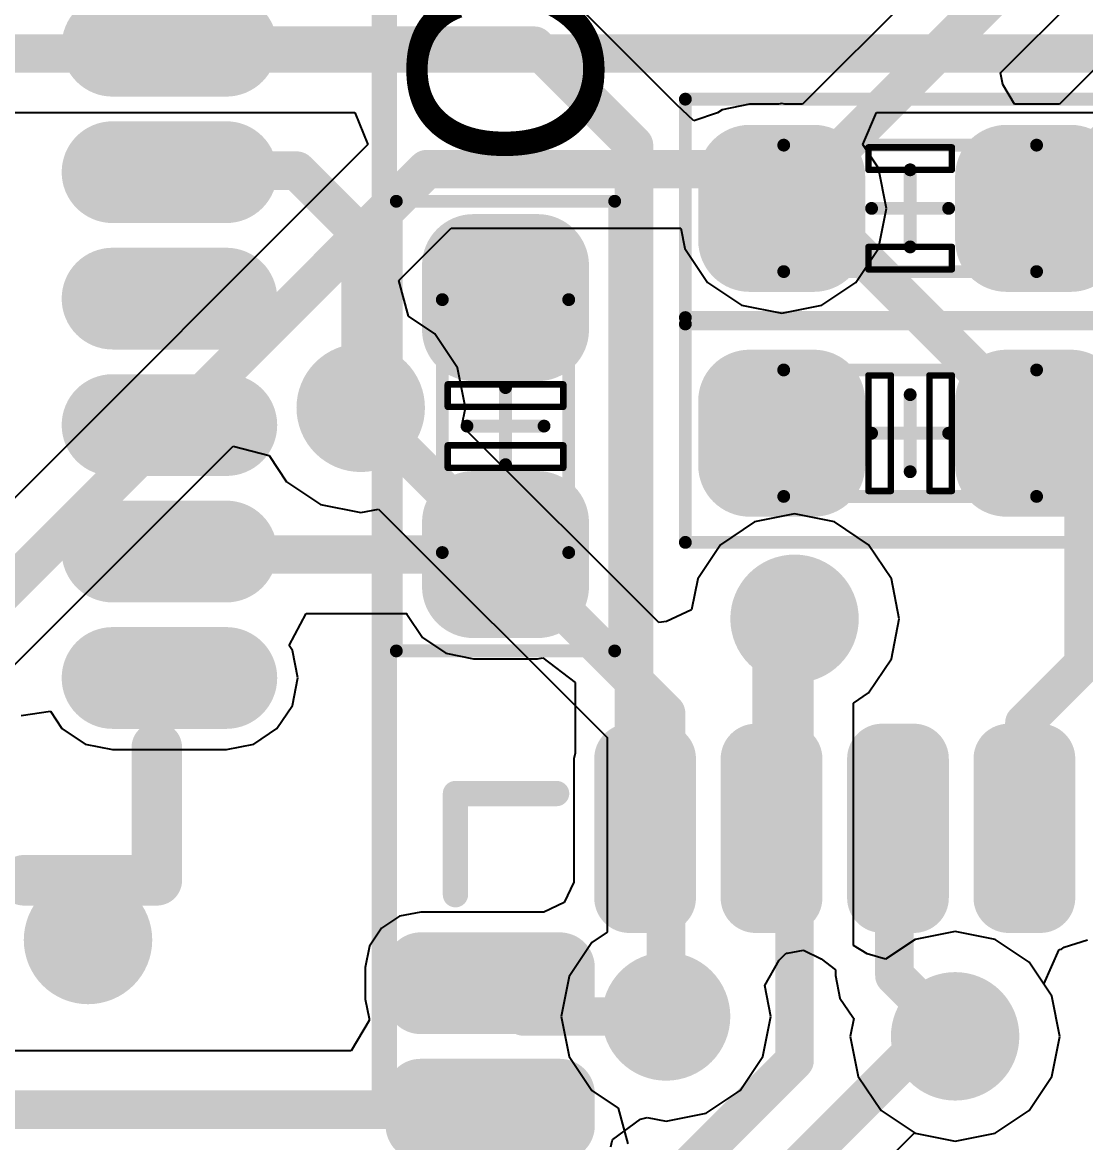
# Model space of a CAD drawing. Header units: millimetres. Extents: x -14 to 86, y -29 to 39.
# Drawn here: x 46.096 to 50.3, y 24.98 to 29.409 of the extents above; entities that cross this region are included whole.
import ezdxf

# ---------------------------------------------------------------- set-up
doc = ezdxf.new("R2010")
doc.units = ezdxf.units.MM
for name, color, linetype in [('BottomLayer', 5, 'Continuous'), ('Mechanical13', 56, 'Continuous'), ('Mechanical14', 56, 'Continuous'), ('Mechanical15', 56, 'Continuous'), ('MultiLayer', 9, 'Continuous'), ('TopLayer', 1, 'Continuous'), ('TopOverlay', 2, 'Continuous'), ('TopPaste', 8, 'Continuous'), ('TopSolder', 216, 'Continuous'), ('ViaHoleLayer', 16, 'Continuous')]:
    doc.layers.add(name, color=color, linetype=linetype)

# ---------------------------------------------------------------- blocks, each defined once
blk = doc.blocks.new('CAP_0402_8')
at = {"layer": 'Mechanical13', "const_width": 0.0508}
for points in [[(-0.5, 0.25), (-0.5, -0.25)], [(0.5, 0.25), (-0.5, 0.25)], [(0.5, 0.25), (0.5, -0.25)], [(0, 0.1524), (0, -0.1524)], [(0.1525, 0.0001), (-0.1523, 0.0001)], [(0.5, -0.25), (-0.5, -0.25)]]:
    blk.add_lwpolyline(points, dxfattribs=at)
at = {"layer": 'Mechanical13', "const_width": 0.0254}
for points in [[(-0.5127, 0.25, 1), (-0.4873, 0.25, 1)], [(-0.5127, 0.25, 1), (-0.4873, 0.25, 1)], [(0.4873, 0.25, 1), (0.5127, 0.25, 1)], [(0.4873, 0.25, 1), (0.5127, 0.25, 1)], [(-0.0127, 0.1524, 1), (0.0127, 0.1524, 1)], [(-0.165, 0.0001, 1), (-0.1396, 0.0001, 1)], [(0.1398, 0.0001, 1), (0.1652, 0.0001, 1)], [(-0.0127, -0.1524, 1), (0.0127, -0.1524, 1)], [(-0.5127, -0.25, 1), (-0.4873, -0.25, 1)], [(-0.5127, -0.25, 1), (-0.4873, -0.25, 1)], [(0.4873, -0.25, 1), (0.5127, -0.25, 1)], [(0.4873, -0.25, 1), (0.5127, -0.25, 1)]]:
    blk.add_lwpolyline(points, format="xyb", close=True, dxfattribs=at)
at = {"layer": 'Mechanical14', "const_width": 0.0508}
for points in [[(0.889, 0.4318), (-0.889, 0.4318)], [(-0.889, 0.4318), (-0.889, -0.4318)], [(0.889, 0.4318), (0.889, -0.4318)], [(0.889, -0.4318), (-0.889, -0.4318)]]:
    blk.add_lwpolyline(points, dxfattribs=at)
at = {"layer": 'Mechanical14', "const_width": 0.0254}
for points in [[(-0.9017, 0.4318, 1), (-0.8763, 0.4318, 1)], [(-0.9017, 0.4318, 1), (-0.8763, 0.4318, 1)], [(0.8763, 0.4318, 1), (0.9017, 0.4318, 1)], [(0.8763, 0.4318, 1), (0.9017, 0.4318, 1)], [(-0.9017, -0.4318, 1), (-0.8763, -0.4318, 1)], [(-0.9017, -0.4318, 1), (-0.8763, -0.4318, 1)], [(0.8763, -0.4318, 1), (0.9017, -0.4318, 1)], [(0.8763, -0.4318, 1), (0.9017, -0.4318, 1)]]:
    blk.add_lwpolyline(points, format="xyb", close=True, dxfattribs=at)
at = {"layer": 'TopLayer', "const_width": 0.127}
for points in [[(-0.6985, 0.127, 1), (-0.5715, 0.127, 1)], [(-0.4445, 0.127, 1), (-0.3175, 0.127, 1)], [(0.3175, 0.127, 1), (0.4445, 0.127, 1)], [(0.5715, 0.127, 1), (0.6985, 0.127, 1)], [(-0.6985, -0.127, 1), (-0.5715, -0.127, 1)], [(-0.4445, -0.127, 1), (-0.3175, -0.127, 1)], [(0.3175, -0.127, 1), (0.4445, -0.127, 1)], [(0.5715, -0.127, 1), (0.6985, -0.127, 1)]]:
    blk.add_lwpolyline(points, format="xyb", close=True, dxfattribs=at)
at = {"layer": 'TopLayer'}
for points in [[(-0.381, -0.254), (-0.381, 0.254), (-0.635, -0.254), (-0.635, 0.254)], [(0.635, -0.254), (0.635, 0.254), (0.381, -0.254), (0.381, 0.254)], [(-0.254, -0.127), (-0.254, 0.127), (-0.762, -0.127), (-0.762, 0.127)], [(0.762, -0.127), (0.762, 0.127), (0.254, -0.127), (0.254, 0.127)]]:
    blk.add_solid(points, dxfattribs=at)
at = {"layer": 'TopOverlay'}
for p, q in [((-0.1651, -0.2286), (-0.1651, 0.2286)), ((-0.1651, 0.2286), (-0.0762, 0.2286)), ((-0.0762, 0.2286), (-0.0762, -0.2286)), ((0.0762, -0.2286), (0.0762, 0.2286)), ((0.0762, 0.2286), (0.1651, 0.2286)), ((0.1651, 0.2286), (0.1651, -0.2286)), ((-0.0762, -0.2286), (-0.1651, -0.2286)), ((0.1651, -0.2286), (0.0762, -0.2286))]:
    blk.add_line(p, q, dxfattribs=at)
at = {"layer": 'TopOverlay', "const_width": 0.0254}
for points in [[(-0.0762, 0.2286), (-0.1651, 0.2286)], [(-0.1651, 0.2286), (-0.1651, -0.2286)], [(-0.0762, 0.2286), (-0.0762, -0.2286)], [(0.0762, 0.2286), (0.0762, -0.2286)], [(0.1651, 0.2286), (0.0762, 0.2286)], [(0.1651, 0.2286), (0.1651, -0.2286)], [(-0.0762, -0.2286), (-0.1651, -0.2286)], [(0.1651, -0.2286), (0.0762, -0.2286)]]:
    blk.add_lwpolyline(points, dxfattribs=at)
at = {"layer": 'TopOverlay', "const_width": 0.0127}
for points in [[(-0.1714, 0.2286, 1), (-0.1588, 0.2286, 1)], [(-0.1714, 0.2286, 1), (-0.1588, 0.2286, 1)], [(-0.0825, 0.2286, 1), (-0.0698, 0.2286, 1)], [(-0.0825, 0.2286, 1), (-0.0698, 0.2286, 1)], [(0.0698, 0.2286, 1), (0.0825, 0.2286, 1)], [(0.0698, 0.2286, 1), (0.0825, 0.2286, 1)], [(0.1588, 0.2286, 1), (0.1714, 0.2286, 1)], [(0.1588, 0.2286, 1), (0.1714, 0.2286, 1)], [(-0.1714, -0.2286, 1), (-0.1588, -0.2286, 1)], [(-0.1714, -0.2286, 1), (-0.1588, -0.2286, 1)], [(-0.0825, -0.2286, 1), (-0.0698, -0.2286, 1)], [(-0.0825, -0.2286, 1), (-0.0698, -0.2286, 1)], [(0.0698, -0.2286, 1), (0.0825, -0.2286, 1)], [(0.0698, -0.2286, 1), (0.0825, -0.2286, 1)], [(0.1588, -0.2286, 1), (0.1714, -0.2286, 1)], [(0.1588, -0.2286, 1), (0.1714, -0.2286, 1)]]:
    blk.add_lwpolyline(points, format="xyb", close=True, dxfattribs=at)
at = {"layer": 'TopPaste', "const_width": 0.127}
for points in [[(-0.6985, 0.127, 1), (-0.5715, 0.127, 1)], [(-0.4445, 0.127, 1), (-0.3175, 0.127, 1)], [(0.3175, 0.127, 1), (0.4445, 0.127, 1)], [(0.5715, 0.127, 1), (0.6985, 0.127, 1)], [(-0.6985, -0.127, 1), (-0.5715, -0.127, 1)], [(-0.4445, -0.127, 1), (-0.3175, -0.127, 1)], [(0.3175, -0.127, 1), (0.4445, -0.127, 1)], [(0.5715, -0.127, 1), (0.6985, -0.127, 1)]]:
    blk.add_lwpolyline(points, format="xyb", close=True, dxfattribs=at)
at = {"layer": 'TopPaste'}
for points in [[(-0.381, -0.254), (-0.381, 0.254), (-0.635, -0.254), (-0.635, 0.254)], [(0.635, -0.254), (0.635, 0.254), (0.381, -0.254), (0.381, 0.254)], [(-0.254, -0.127), (-0.254, 0.127), (-0.762, -0.127), (-0.762, 0.127)], [(0.762, -0.127), (0.762, 0.127), (0.254, -0.127), (0.254, 0.127)]]:
    blk.add_solid(points, dxfattribs=at)
at = {"layer": 'TopSolder', "const_width": 0.2032}
for points in [[(-0.7366, 0.127, 1), (-0.5334, 0.127, 1)], [(-0.4826, 0.127, 1), (-0.2794, 0.127, 1)], [(0.2794, 0.127, 1), (0.4826, 0.127, 1)], [(0.5334, 0.127, 1), (0.7366, 0.127, 1)], [(-0.7366, -0.127, 1), (-0.5334, -0.127, 1)], [(-0.4826, -0.127, 1), (-0.2794, -0.127, 1)], [(0.2794, -0.127, 1), (0.4826, -0.127, 1)], [(0.5334, -0.127, 1), (0.7366, -0.127, 1)]]:
    blk.add_lwpolyline(points, format="xyb", close=True, dxfattribs=at)
at = {"layer": 'TopSolder'}
for points in [[(-0.381, -0.3302), (-0.381, 0.3302), (-0.635, -0.3302), (-0.635, 0.3302)], [(0.635, -0.3302), (0.635, 0.3302), (0.381, -0.3302), (0.381, 0.3302)], [(-0.1778, -0.127), (-0.1778, 0.127), (-0.8382, -0.127), (-0.8382, 0.127)], [(0.8382, -0.127), (0.8382, 0.127), (0.1778, -0.127), (0.1778, 0.127)]]:
    blk.add_solid(points, dxfattribs=at)
blk = doc.blocks.new('RES_0402_15')
at = {"layer": 'Mechanical13', "const_width": 0.0508}
for points in [[(0.5, 0.25), (-0.5, 0.25)], [(-0.5, 0.25), (-0.5, -0.25)], [(0.5, 0.25), (0.5, -0.25)], [(0, 0.1524), (0, -0.1524)], [(0.1525, 0.0001), (-0.1523, 0.0001)], [(0.5, -0.25), (-0.5, -0.25)]]:
    blk.add_lwpolyline(points, dxfattribs=at)
at = {"layer": 'Mechanical13', "const_width": 0.0254}
for points in [[(-0.5127, 0.25, 1), (-0.4873, 0.25, 1)], [(-0.5127, 0.25, 1), (-0.4873, 0.25, 1)], [(0.4873, 0.25, 1), (0.5127, 0.25, 1)], [(0.4873, 0.25, 1), (0.5127, 0.25, 1)], [(-0.0127, 0.1524, 1), (0.0127, 0.1524, 1)], [(-0.165, 0.0001, 1), (-0.1396, 0.0001, 1)], [(0.1398, 0.0001, 1), (0.1652, 0.0001, 1)], [(-0.0127, -0.1524, 1), (0.0127, -0.1524, 1)], [(-0.5127, -0.25, 1), (-0.4873, -0.25, 1)], [(-0.5127, -0.25, 1), (-0.4873, -0.25, 1)], [(0.4873, -0.25, 1), (0.5127, -0.25, 1)], [(0.4873, -0.25, 1), (0.5127, -0.25, 1)]]:
    blk.add_lwpolyline(points, format="xyb", close=True, dxfattribs=at)
at = {"layer": 'Mechanical14', "const_width": 0.0508}
for points in [[(0.889, 0.4318), (-0.889, 0.4318)], [(-0.889, 0.4318), (-0.889, -0.4318)], [(0.889, 0.4318), (0.889, -0.4318)], [(0.889, -0.4318), (-0.889, -0.4318)]]:
    blk.add_lwpolyline(points, dxfattribs=at)
at = {"layer": 'Mechanical14', "const_width": 0.0254}
for points in [[(-0.9017, 0.4318, 1), (-0.8763, 0.4318, 1)], [(-0.9017, 0.4318, 1), (-0.8763, 0.4318, 1)], [(0.8763, 0.4318, 1), (0.9017, 0.4318, 1)], [(0.8763, 0.4318, 1), (0.9017, 0.4318, 1)], [(-0.9017, -0.4318, 1), (-0.8763, -0.4318, 1)], [(-0.9017, -0.4318, 1), (-0.8763, -0.4318, 1)], [(0.8763, -0.4318, 1), (0.9017, -0.4318, 1)], [(0.8763, -0.4318, 1), (0.9017, -0.4318, 1)]]:
    blk.add_lwpolyline(points, format="xyb", close=True, dxfattribs=at)
at = {"layer": 'TopLayer', "const_width": 0.127}
for points in [[(-0.6985, 0.127, 1), (-0.5715, 0.127, 1)], [(-0.4445, 0.127, 1), (-0.3175, 0.127, 1)], [(0.3175, 0.127, 1), (0.4445, 0.127, 1)], [(0.5715, 0.127, 1), (0.6985, 0.127, 1)], [(-0.6985, -0.127, 1), (-0.5715, -0.127, 1)], [(-0.4445, -0.127, 1), (-0.3175, -0.127, 1)], [(0.3175, -0.127, 1), (0.4445, -0.127, 1)], [(0.5715, -0.127, 1), (0.6985, -0.127, 1)]]:
    blk.add_lwpolyline(points, format="xyb", close=True, dxfattribs=at)
at = {"layer": 'TopLayer'}
for points in [[(-0.381, -0.254), (-0.381, 0.254), (-0.635, -0.254), (-0.635, 0.254)], [(0.635, -0.254), (0.635, 0.254), (0.381, -0.254), (0.381, 0.254)], [(-0.254, -0.127), (-0.254, 0.127), (-0.762, -0.127), (-0.762, 0.127)], [(0.762, -0.127), (0.762, 0.127), (0.254, -0.127), (0.254, 0.127)]]:
    blk.add_solid(points, dxfattribs=at)
at = {"layer": 'TopOverlay'}
for p, q in [((-0.1651, 0.1524), (-0.1651, 0.2413)), ((-0.1651, 0.2413), (0.1651, 0.2413)), ((0.1651, 0.2413), (0.1651, 0.1524)), ((0.1651, 0.1524), (-0.1651, 0.1524)), ((-0.1651, -0.2413), (-0.1651, -0.1524)), ((-0.1651, -0.1524), (0.1651, -0.1524)), ((0.1651, -0.1524), (0.1651, -0.2413)), ((0.1651, -0.2413), (-0.1651, -0.2413))]:
    blk.add_line(p, q, dxfattribs=at)
at = {"layer": 'TopOverlay', "const_width": 0.0254}
for points in [[(0.1651, 0.2413), (-0.1651, 0.2413)], [(-0.1651, 0.2413), (-0.1651, 0.1524)], [(0.1651, 0.2413), (0.1651, 0.1524)], [(0.1651, 0.1524), (-0.1651, 0.1524)], [(0.1651, -0.1524), (-0.1651, -0.1524)], [(-0.1651, -0.1524), (-0.1651, -0.2413)], [(0.1651, -0.2413), (0.1651, -0.1524)], [(0.1651, -0.2413), (-0.1651, -0.2413)]]:
    blk.add_lwpolyline(points, dxfattribs=at)
at = {"layer": 'TopOverlay', "const_width": 0.0127}
for points in [[(-0.1714, 0.2413, 1), (-0.1588, 0.2413, 1)], [(-0.1714, 0.2413, 1), (-0.1588, 0.2413, 1)], [(0.1588, 0.2413, 1), (0.1714, 0.2413, 1)], [(0.1588, 0.2413, 1), (0.1714, 0.2413, 1)], [(-0.1714, 0.1524, 1), (-0.1588, 0.1524, 1)], [(-0.1714, 0.1524, 1), (-0.1588, 0.1524, 1)], [(0.1588, 0.1524, 1), (0.1714, 0.1524, 1)], [(0.1588, 0.1524, 1), (0.1714, 0.1524, 1)], [(-0.1714, -0.1524, 1), (-0.1587, -0.1524, 1)], [(-0.1714, -0.1524, 1), (-0.1587, -0.1524, 1)], [(0.1587, -0.1524, 1), (0.1714, -0.1524, 1)], [(0.1587, -0.1524, 1), (0.1714, -0.1524, 1)], [(-0.1714, -0.2413, 1), (-0.1588, -0.2413, 1)], [(-0.1714, -0.2413, 1), (-0.1588, -0.2413, 1)], [(0.1588, -0.2413, 1), (0.1714, -0.2413, 1)], [(0.1588, -0.2413, 1), (0.1714, -0.2413, 1)]]:
    blk.add_lwpolyline(points, format="xyb", close=True, dxfattribs=at)
at = {"layer": 'TopPaste', "const_width": 0.127}
for points in [[(-0.6985, 0.127, 1), (-0.5715, 0.127, 1)], [(-0.4445, 0.127, 1), (-0.3175, 0.127, 1)], [(0.3175, 0.127, 1), (0.4445, 0.127, 1)], [(0.5715, 0.127, 1), (0.6985, 0.127, 1)], [(-0.6985, -0.127, 1), (-0.5715, -0.127, 1)], [(-0.4445, -0.127, 1), (-0.3175, -0.127, 1)], [(0.3175, -0.127, 1), (0.4445, -0.127, 1)], [(0.5715, -0.127, 1), (0.6985, -0.127, 1)]]:
    blk.add_lwpolyline(points, format="xyb", close=True, dxfattribs=at)
at = {"layer": 'TopPaste'}
for points in [[(-0.381, -0.254), (-0.381, 0.254), (-0.635, -0.254), (-0.635, 0.254)], [(0.635, -0.254), (0.635, 0.254), (0.381, -0.254), (0.381, 0.254)], [(-0.254, -0.127), (-0.254, 0.127), (-0.762, -0.127), (-0.762, 0.127)], [(0.762, -0.127), (0.762, 0.127), (0.254, -0.127), (0.254, 0.127)]]:
    blk.add_solid(points, dxfattribs=at)
at = {"layer": 'TopSolder', "const_width": 0.2032}
for points in [[(-0.7366, 0.127, 1), (-0.5334, 0.127, 1)], [(-0.4826, 0.127, 1), (-0.2794, 0.127, 1)], [(0.2794, 0.127, 1), (0.4826, 0.127, 1)], [(0.5334, 0.127, 1), (0.7366, 0.127, 1)], [(-0.7366, -0.127, 1), (-0.5334, -0.127, 1)], [(-0.4826, -0.127, 1), (-0.2794, -0.127, 1)], [(0.2794, -0.127, 1), (0.4826, -0.127, 1)], [(0.5334, -0.127, 1), (0.7366, -0.127, 1)]]:
    blk.add_lwpolyline(points, format="xyb", close=True, dxfattribs=at)
at = {"layer": 'TopSolder'}
for points in [[(-0.381, -0.3302), (-0.381, 0.3302), (-0.635, -0.3302), (-0.635, 0.3302)], [(0.635, -0.3302), (0.635, 0.3302), (0.381, -0.3302), (0.381, 0.3302)], [(-0.1778, -0.127), (-0.1778, 0.127), (-0.8382, -0.127), (-0.8382, 0.127)], [(0.8382, -0.127), (0.8382, 0.127), (0.1778, -0.127), (0.1778, 0.127)]]:
    blk.add_solid(points, dxfattribs=at)
blk = doc.blocks.new('QFN_48_7X7_21')
at = {"layer": 'TopLayer', "const_width": 0.0625}
for points in [[(-3.6688, -1.1875, 1), (-3.6063, -1.1875, 1)], [(-3.1187, -1.1875, 1), (-3.0562, -1.1875, 1)], [(-3.6688, -1.3125, 1), (-3.6063, -1.3125, 1)], [(-3.1187, -1.3125, 1), (-3.0562, -1.3125, 1)], [(-3.6688, -1.6875, 1), (-3.6063, -1.6875, 1)], [(-3.1187, -1.6875, 1), (-3.0562, -1.6875, 1)], [(-3.6688, -1.8125, 1), (-3.6063, -1.8125, 1)], [(-3.1187, -1.8125, 1), (-3.0562, -1.8125, 1)], [(-3.6688, -2.1875, 1), (-3.6063, -2.1875, 1)], [(-3.1187, -2.1875, 1), (-3.0562, -2.1875, 1)], [(-3.6688, -2.3125, 1), (-3.6063, -2.3125, 1)], [(-3.1187, -2.3125, 1), (-3.0562, -2.3125, 1)], [(-3.6688, -2.6875, 1), (-3.6063, -2.6875, 1)], [(-3.1187, -2.6875, 1), (-3.0562, -2.6875, 1)], [(-3.6688, -2.8125, 1), (-3.6063, -2.8125, 1)], [(-3.1187, -2.8125, 1), (-3.0562, -2.8125, 1)], [(-2.8437, -3.0875, 1), (-2.7812, -3.0875, 1)], [(-2.7187, -3.0875, 1), (-2.6563, -3.0875, 1)], [(-2.3437, -3.0875, 1), (-2.2813, -3.0875, 1)], [(-2.2188, -3.0875, 1), (-2.1563, -3.0875, 1)], [(-2.8437, -3.6375, 1), (-2.7812, -3.6375, 1)], [(-2.7187, -3.6375, 1), (-2.6563, -3.6375, 1)], [(-2.3437, -3.6375, 1), (-2.2813, -3.6375, 1)], [(-2.2188, -3.6375, 1), (-2.1563, -3.6375, 1)]]:
    blk.add_lwpolyline(points, format="xyb", close=True, dxfattribs=at)
at = {"layer": 'TopLayer'}
for points in [[(-3.6375, -1.375), (-3.0875, -1.375), (-3.6375, -1.125), (-3.0875, -1.125)], [(-3.7, -1.3125), (-3.025, -1.3125), (-3.7, -1.1875), (-3.025, -1.1875)], [(-3.6375, -1.875), (-3.0875, -1.875), (-3.6375, -1.625), (-3.0875, -1.625)], [(-3.7, -1.8125), (-3.025, -1.8125), (-3.7, -1.6875), (-3.025, -1.6875)], [(-3.6375, -2.375), (-3.0875, -2.375), (-3.6375, -2.125), (-3.0875, -2.125)], [(-3.7, -2.3125), (-3.025, -2.3125), (-3.7, -2.1875), (-3.025, -2.1875)], [(-3.6375, -2.875), (-3.0875, -2.875), (-3.6375, -2.625), (-3.0875, -2.625)], [(-3.7, -2.8125), (-3.025, -2.8125), (-3.7, -2.6875), (-3.025, -2.6875)], [(-2.6875, -3.7), (-2.6875, -3.025), (-2.8125, -3.7), (-2.8125, -3.025)], [(-2.1875, -3.7), (-2.1875, -3.025), (-2.3125, -3.7), (-2.3125, -3.025)], [(-2.625, -3.6375), (-2.625, -3.0875), (-2.875, -3.6375), (-2.875, -3.0875)], [(-2.125, -3.6375), (-2.125, -3.0875), (-2.375, -3.6375), (-2.375, -3.0875)]]:
    blk.add_solid(points, dxfattribs=at)
at = {"layer": 'TopOverlay', "const_width": 0.1001}
for points in [[(-3.5, -3.5), (-3.5, -3.1)], [(-3.1, -3.5), (-3.5, -3.5)]]:
    blk.add_lwpolyline(points, dxfattribs=at)
at = {"layer": 'TopOverlay', "const_width": 0.05}
for points in [[(-3.525, -3.1, 1), (-3.475, -3.1, 1)], [(-3.525, -3.5, 1), (-3.475, -3.5, 1)], [(-3.525, -3.5, 1), (-3.475, -3.5, 1)], [(-3.125, -3.5, 1), (-3.075, -3.5, 1)]]:
    blk.add_lwpolyline(points, format="xyb", close=True, dxfattribs=at)
at = {"layer": 'TopPaste', "const_width": 0.0625}
for points in [[(-3.6688, -1.1875, 1), (-3.6063, -1.1875, 1)], [(-3.1187, -1.1875, 1), (-3.0562, -1.1875, 1)], [(-3.6688, -1.3125, 1), (-3.6063, -1.3125, 1)], [(-3.1187, -1.3125, 1), (-3.0562, -1.3125, 1)], [(-3.6688, -1.6875, 1), (-3.6063, -1.6875, 1)], [(-3.1187, -1.6875, 1), (-3.0562, -1.6875, 1)], [(-3.6688, -1.8125, 1), (-3.6063, -1.8125, 1)], [(-3.1187, -1.8125, 1), (-3.0562, -1.8125, 1)], [(-3.6688, -2.1875, 1), (-3.6063, -2.1875, 1)], [(-3.1187, -2.1875, 1), (-3.0562, -2.1875, 1)], [(-3.6688, -2.3125, 1), (-3.6063, -2.3125, 1)], [(-3.1187, -2.3125, 1), (-3.0562, -2.3125, 1)], [(-3.6688, -2.6875, 1), (-3.6063, -2.6875, 1)], [(-3.1187, -2.6875, 1), (-3.0562, -2.6875, 1)], [(-3.6688, -2.8125, 1), (-3.6063, -2.8125, 1)], [(-3.1187, -2.8125, 1), (-3.0562, -2.8125, 1)], [(-2.8437, -3.0875, 1), (-2.7812, -3.0875, 1)], [(-2.7187, -3.0875, 1), (-2.6563, -3.0875, 1)], [(-2.3437, -3.0875, 1), (-2.2813, -3.0875, 1)], [(-2.2188, -3.0875, 1), (-2.1563, -3.0875, 1)], [(-2.8437, -3.6375, 1), (-2.7812, -3.6375, 1)], [(-2.7187, -3.6375, 1), (-2.6563, -3.6375, 1)], [(-2.3437, -3.6375, 1), (-2.2813, -3.6375, 1)], [(-2.2188, -3.6375, 1), (-2.1563, -3.6375, 1)]]:
    blk.add_lwpolyline(points, format="xyb", close=True, dxfattribs=at)
at = {"layer": 'TopPaste'}
for points in [[(-3.6375, -1.375), (-3.0875, -1.375), (-3.6375, -1.125), (-3.0875, -1.125)], [(-3.7, -1.3125), (-3.025, -1.3125), (-3.7, -1.1875), (-3.025, -1.1875)], [(-3.6375, -1.875), (-3.0875, -1.875), (-3.6375, -1.625), (-3.0875, -1.625)], [(-3.7, -1.8125), (-3.025, -1.8125), (-3.7, -1.6875), (-3.025, -1.6875)], [(-3.6375, -2.375), (-3.0875, -2.375), (-3.6375, -2.125), (-3.0875, -2.125)], [(-3.7, -2.3125), (-3.025, -2.3125), (-3.7, -2.1875), (-3.025, -2.1875)], [(-3.6375, -2.875), (-3.0875, -2.875), (-3.6375, -2.625), (-3.0875, -2.625)], [(-3.7, -2.8125), (-3.025, -2.8125), (-3.7, -2.6875), (-3.025, -2.6875)], [(-2.6875, -3.7), (-2.6875, -3.025), (-2.8125, -3.7), (-2.8125, -3.025)], [(-2.1875, -3.7), (-2.1875, -3.025), (-2.3125, -3.7), (-2.3125, -3.025)], [(-2.625, -3.6375), (-2.625, -3.0875), (-2.875, -3.6375), (-2.875, -3.0875)], [(-2.125, -3.6375), (-2.125, -3.0875), (-2.375, -3.6375), (-2.375, -3.0875)]]:
    blk.add_solid(points, dxfattribs=at)
at = {"layer": 'TopSolder', "const_width": 0.1387}
for points in [[(-3.7069, -1.1875, 1), (-3.5682, -1.1875, 1)], [(-3.1568, -1.1875, 1), (-3.0181, -1.1875, 1)], [(-3.7069, -1.3125, 1), (-3.5682, -1.3125, 1)], [(-3.1568, -1.3125, 1), (-3.0181, -1.3125, 1)], [(-3.7069, -1.6875, 1), (-3.5682, -1.6875, 1)], [(-3.1568, -1.6875, 1), (-3.0181, -1.6875, 1)], [(-3.7069, -1.8125, 1), (-3.5682, -1.8125, 1)], [(-3.1568, -1.8125, 1), (-3.0181, -1.8125, 1)], [(-3.7069, -2.1875, 1), (-3.5682, -2.1875, 1)], [(-3.1568, -2.1875, 1), (-3.0181, -2.1875, 1)], [(-3.7069, -2.3125, 1), (-3.5682, -2.3125, 1)], [(-3.1568, -2.3125, 1), (-3.0181, -2.3125, 1)], [(-3.7069, -2.6875, 1), (-3.5682, -2.6875, 1)], [(-3.1568, -2.6875, 1), (-3.0181, -2.6875, 1)], [(-3.7069, -2.8125, 1), (-3.5682, -2.8125, 1)], [(-3.1568, -2.8125, 1), (-3.0181, -2.8125, 1)], [(-2.8818, -3.0875, 1), (-2.7431, -3.0875, 1)], [(-2.7568, -3.0875, 1), (-2.6182, -3.0875, 1)], [(-2.3818, -3.0875, 1), (-2.2432, -3.0875, 1)], [(-2.2569, -3.0875, 1), (-2.1182, -3.0875, 1)], [(-2.8818, -3.6375, 1), (-2.7431, -3.6375, 1)], [(-2.7568, -3.6375, 1), (-2.6182, -3.6375, 1)], [(-2.3818, -3.6375, 1), (-2.2432, -3.6375, 1)], [(-2.2569, -3.6375, 1), (-2.1182, -3.6375, 1)]]:
    blk.add_lwpolyline(points, format="xyb", close=True, dxfattribs=at)
at = {"layer": 'TopSolder'}
for points in [[(-3.6375, -1.4512), (-3.0875, -1.4512), (-3.6375, -1.0488), (-3.0875, -1.0488)], [(-3.7762, -1.3125), (-2.9488, -1.3125), (-3.7762, -1.1875), (-2.9488, -1.1875)], [(-3.6375, -1.9512), (-3.0875, -1.9512), (-3.6375, -1.5488), (-3.0875, -1.5488)], [(-3.7762, -1.8125), (-2.9488, -1.8125), (-3.7762, -1.6875), (-2.9488, -1.6875)], [(-3.6375, -2.4512), (-3.0875, -2.4512), (-3.6375, -2.0488), (-3.0875, -2.0488)], [(-3.7762, -2.3125), (-2.9488, -2.3125), (-3.7762, -2.1875), (-2.9488, -2.1875)], [(-3.6375, -2.9512), (-3.0875, -2.9512), (-3.6375, -2.5488), (-3.0875, -2.5488)], [(-3.7762, -2.8125), (-2.9488, -2.8125), (-3.7762, -2.6875), (-2.9488, -2.6875)], [(-2.6875, -3.7762), (-2.6875, -2.9488), (-2.8125, -3.7762), (-2.8125, -2.9488)], [(-2.1875, -3.7762), (-2.1875, -2.9488), (-2.3125, -3.7762), (-2.3125, -2.9488)], [(-2.5488, -3.6375), (-2.5488, -3.0875), (-2.9512, -3.6375), (-2.9512, -3.0875)], [(-2.0488, -3.6375), (-2.0488, -3.0875), (-2.4512, -3.6375), (-2.4512, -3.0875)]]:
    blk.add_solid(points, dxfattribs=at)
blk = doc.blocks.new('QFN_24_25')
at = {"layer": 'Mechanical15', "const_width": 0.1}
for points in [[(2.95, 2.95), (-2.95, 2.95)], [(2.95, -2.95), (2.95, 2.95)]]:
    blk.add_lwpolyline(points, dxfattribs=at)
at = {"layer": 'Mechanical15', "const_width": 0.05}
blk.add_lwpolyline([(2.925, 2.95, 1), (2.975, 2.95, 1)], format="xyb", close=True, dxfattribs=at)
blk.add_lwpolyline([(2.925, 2.95, 1), (2.975, 2.95, 1)], format="xyb", close=True, dxfattribs=at)
at = {"layer": 'TopLayer', "const_width": 0.25}
for points in [[(-1.25, 2.325), (-1.25, 1.875)], [(-0.75, 2.325), (-0.75, 1.875)], [(-0.25, 2.325), (-0.25, 1.875)], [(0.25, 2.325), (0.25, 1.875)], [(0.75, 2.325), (0.75, 1.875)], [(1.25, 2.325), (1.25, 1.875)]]:
    blk.add_lwpolyline(points, dxfattribs=at)
at = {"layer": 'TopLayer', "const_width": 0.125}
for points in [[(-1.3125, 2.325, 1), (-1.1875, 2.325, 1)], [(-0.8125, 2.325, 1), (-0.6875, 2.325, 1)], [(-0.3125, 2.325, 1), (-0.1875, 2.325, 1)], [(0.1875, 2.325, 1), (0.3125, 2.325, 1)], [(0.6875, 2.325, 1), (0.8125, 2.325, 1)], [(1.1875, 2.325, 1), (1.3125, 2.325, 1)], [(-1.3125, 1.875, 1), (-1.1875, 1.875, 1)], [(-0.8125, 1.875, 1), (-0.6875, 1.875, 1)], [(-0.3125, 1.875, 1), (-0.1875, 1.875, 1)], [(0.1875, 1.875, 1), (0.3125, 1.875, 1)], [(0.6875, 1.875, 1), (0.8125, 1.875, 1)], [(1.1875, 1.875, 1), (1.3125, 1.875, 1)]]:
    blk.add_lwpolyline(points, format="xyb", close=True, dxfattribs=at)
at = {"layer": 'TopOverlay', "const_width": 0.2}
for points in [[(2.05, 2.05), (1.525, 2.05)], [(2.05, 1.525), (2.05, 2.05)]]:
    blk.add_lwpolyline(points, dxfattribs=at)
at = {"layer": 'TopOverlay', "const_width": 0.1}
for points in [[(1.475, 2.05, 1), (1.575, 2.05, 1)], [(2, 2.05, 1), (2.1, 2.05, 1)], [(2, 2.05, 1), (2.1, 2.05, 1)], [(2, 1.525, 1), (2.1, 1.525, 1)]]:
    blk.add_lwpolyline(points, format="xyb", close=True, dxfattribs=at)
at = {"layer": 'TopPaste', "const_width": 0.25}
for points in [[(-1.25, 2.325), (-1.25, 1.875)], [(-0.75, 2.325), (-0.75, 1.875)], [(-0.25, 2.325), (-0.25, 1.875)], [(0.25, 2.325), (0.25, 1.875)], [(0.75, 2.325), (0.75, 1.875)], [(1.25, 2.325), (1.25, 1.875)]]:
    blk.add_lwpolyline(points, dxfattribs=at)
at = {"layer": 'TopPaste', "const_width": 0.125}
for points in [[(-1.3125, 2.325, 1), (-1.1875, 2.325, 1)], [(-0.8125, 2.325, 1), (-0.6875, 2.325, 1)], [(-0.3125, 2.325, 1), (-0.1875, 2.325, 1)], [(0.1875, 2.325, 1), (0.3125, 2.325, 1)], [(0.6875, 2.325, 1), (0.8125, 2.325, 1)], [(1.1875, 2.325, 1), (1.3125, 2.325, 1)], [(-1.3125, 1.875, 1), (-1.1875, 1.875, 1)], [(-0.8125, 1.875, 1), (-0.6875, 1.875, 1)], [(-0.3125, 1.875, 1), (-0.1875, 1.875, 1)], [(0.1875, 1.875, 1), (0.3125, 1.875, 1)], [(0.6875, 1.875, 1), (0.8125, 1.875, 1)], [(1.1875, 1.875, 1), (1.3125, 1.875, 1)]]:
    blk.add_lwpolyline(points, format="xyb", close=True, dxfattribs=at)
at = {"layer": 'TopSolder', "const_width": 0.4024}
for points in [[(-1.25, 2.325), (-1.25, 1.875)], [(-0.75, 2.325), (-0.75, 1.875)], [(-0.25, 2.325), (-0.25, 1.875)], [(0.25, 2.325), (0.25, 1.875)], [(0.75, 2.325), (0.75, 1.875)], [(1.25, 2.325), (1.25, 1.875)]]:
    blk.add_lwpolyline(points, dxfattribs=at)
at = {"layer": 'TopSolder', "const_width": 0.2012}
for points in [[(-1.3506, 2.325, 1), (-1.1494, 2.325, 1)], [(-0.8506, 2.325, 1), (-0.6494, 2.325, 1)], [(-0.3506, 2.325, 1), (-0.1494, 2.325, 1)], [(0.1494, 2.325, 1), (0.3506, 2.325, 1)], [(0.6494, 2.325, 1), (0.8506, 2.325, 1)], [(1.1494, 2.325, 1), (1.3506, 2.325, 1)], [(-1.3506, 1.875, 1), (-1.1494, 1.875, 1)], [(-0.8506, 1.875, 1), (-0.6494, 1.875, 1)], [(-0.3506, 1.875, 1), (-0.1494, 1.875, 1)], [(0.1494, 1.875, 1), (0.3506, 1.875, 1)], [(0.6494, 1.875, 1), (0.8506, 1.875, 1)], [(1.1494, 1.875, 1), (1.3506, 1.875, 1)]]:
    blk.add_lwpolyline(points, format="xyb", close=True, dxfattribs=at)
blk = doc.blocks.new('CAP_0402_51')
at = {"layer": 'Mechanical13', "const_width": 0.0508}
for points in [[(-0.5, -0.25), (-0.5, 0.25)], [(0.5, 0.25), (-0.5, 0.25)], [(0.5, -0.25), (0.5, 0.25)], [(0, -0.1524), (0, 0.1524)], [(0.1525, 0.0001), (-0.1523, 0.0001)], [(0.5, -0.25), (-0.5, -0.25)]]:
    blk.add_lwpolyline(points, dxfattribs=at)
at = {"layer": 'Mechanical13', "const_width": 0.0254}
for points in [[(-0.5127, 0.25, 1), (-0.4873, 0.25, 1)], [(-0.5127, 0.25, 1), (-0.4873, 0.25, 1)], [(0.4873, 0.25, 1), (0.5127, 0.25, 1)], [(0.4873, 0.25, 1), (0.5127, 0.25, 1)], [(-0.0127, 0.1524, 1), (0.0127, 0.1524, 1)], [(-0.165, 0.0001, 1), (-0.1396, 0.0001, 1)], [(0.1398, 0.0001, 1), (0.1652, 0.0001, 1)], [(-0.0127, -0.1524, 1), (0.0127, -0.1524, 1)], [(-0.5127, -0.25, 1), (-0.4873, -0.25, 1)], [(-0.5127, -0.25, 1), (-0.4873, -0.25, 1)], [(0.4873, -0.25, 1), (0.5127, -0.25, 1)], [(0.4873, -0.25, 1), (0.5127, -0.25, 1)]]:
    blk.add_lwpolyline(points, format="xyb", close=True, dxfattribs=at)
at = {"layer": 'Mechanical14', "const_width": 0.0508}
for points in [[(0.889, 0.4318), (-0.889, 0.4318)], [(-0.889, -0.4318), (-0.889, 0.4318)], [(0.889, -0.4318), (0.889, 0.4318)], [(0.889, -0.4318), (-0.889, -0.4318)]]:
    blk.add_lwpolyline(points, dxfattribs=at)
at = {"layer": 'Mechanical14', "const_width": 0.0254}
for points in [[(-0.9017, 0.4318, 1), (-0.8763, 0.4318, 1)], [(-0.9017, 0.4318, 1), (-0.8763, 0.4318, 1)], [(0.8763, 0.4318, 1), (0.9017, 0.4318, 1)], [(0.8763, 0.4318, 1), (0.9017, 0.4318, 1)], [(-0.9017, -0.4318, 1), (-0.8763, -0.4318, 1)], [(-0.9017, -0.4318, 1), (-0.8763, -0.4318, 1)], [(0.8763, -0.4318, 1), (0.9017, -0.4318, 1)], [(0.8763, -0.4318, 1), (0.9017, -0.4318, 1)]]:
    blk.add_lwpolyline(points, format="xyb", close=True, dxfattribs=at)
at = {"layer": 'TopLayer', "const_width": 0.127}
for points in [[(-0.6985, 0.127, 1), (-0.5715, 0.127, 1)], [(-0.4445, 0.127, 1), (-0.3175, 0.127, 1)], [(0.3175, 0.127, 1), (0.4445, 0.127, 1)], [(0.5715, 0.127, 1), (0.6985, 0.127, 1)], [(-0.6985, -0.127, 1), (-0.5715, -0.127, 1)], [(-0.4445, -0.127, 1), (-0.3175, -0.127, 1)], [(0.3175, -0.127, 1), (0.4445, -0.127, 1)], [(0.5715, -0.127, 1), (0.6985, -0.127, 1)]]:
    blk.add_lwpolyline(points, format="xyb", close=True, dxfattribs=at)
at = {"layer": 'TopLayer'}
for points in [[(-0.381, -0.254), (-0.381, 0.254), (-0.635, -0.254), (-0.635, 0.254)], [(0.635, -0.254), (0.635, 0.254), (0.381, -0.254), (0.381, 0.254)], [(-0.254, -0.127), (-0.254, 0.127), (-0.762, -0.127), (-0.762, 0.127)], [(0.762, -0.127), (0.762, 0.127), (0.254, -0.127), (0.254, 0.127)]]:
    blk.add_solid(points, dxfattribs=at)
at = {"layer": 'TopOverlay'}
for p, q in [((-0.1651, -0.2286), (-0.1651, 0.2286)), ((-0.1651, 0.2286), (-0.0762, 0.2286)), ((-0.0762, 0.2286), (-0.0762, -0.2286)), ((0.0762, -0.2286), (0.0762, 0.2286)), ((0.0762, 0.2286), (0.1651, 0.2286)), ((0.1651, 0.2286), (0.1651, -0.2286)), ((-0.0762, -0.2286), (-0.1651, -0.2286)), ((0.1651, -0.2286), (0.0762, -0.2286))]:
    blk.add_line(p, q, dxfattribs=at)
at = {"layer": 'TopOverlay', "const_width": 0.0254}
for points in [[(-0.0762, 0.2286), (-0.1651, 0.2286)], [(-0.1651, -0.2286), (-0.1651, 0.2286)], [(-0.0762, -0.2286), (-0.0762, 0.2286)], [(0.0762, -0.2286), (0.0762, 0.2286)], [(0.1651, 0.2286), (0.0762, 0.2286)], [(0.1651, -0.2286), (0.1651, 0.2286)], [(-0.0762, -0.2286), (-0.1651, -0.2286)], [(0.1651, -0.2286), (0.0762, -0.2286)]]:
    blk.add_lwpolyline(points, dxfattribs=at)
at = {"layer": 'TopOverlay', "const_width": 0.0127}
for points in [[(-0.1714, 0.2286, 1), (-0.1588, 0.2286, 1)], [(-0.1714, 0.2286, 1), (-0.1588, 0.2286, 1)], [(-0.0825, 0.2286, 1), (-0.0698, 0.2286, 1)], [(-0.0825, 0.2286, 1), (-0.0698, 0.2286, 1)], [(0.0698, 0.2286, 1), (0.0825, 0.2286, 1)], [(0.0698, 0.2286, 1), (0.0825, 0.2286, 1)], [(0.1588, 0.2286, 1), (0.1714, 0.2286, 1)], [(0.1588, 0.2286, 1), (0.1714, 0.2286, 1)], [(-0.1714, -0.2286, 1), (-0.1588, -0.2286, 1)], [(-0.1714, -0.2286, 1), (-0.1588, -0.2286, 1)], [(-0.0825, -0.2286, 1), (-0.0698, -0.2286, 1)], [(-0.0825, -0.2286, 1), (-0.0698, -0.2286, 1)], [(0.0698, -0.2286, 1), (0.0825, -0.2286, 1)], [(0.0698, -0.2286, 1), (0.0825, -0.2286, 1)], [(0.1588, -0.2286, 1), (0.1714, -0.2286, 1)], [(0.1588, -0.2286, 1), (0.1714, -0.2286, 1)]]:
    blk.add_lwpolyline(points, format="xyb", close=True, dxfattribs=at)
at = {"layer": 'TopPaste', "const_width": 0.127}
for points in [[(-0.6985, 0.127, 1), (-0.5715, 0.127, 1)], [(-0.4445, 0.127, 1), (-0.3175, 0.127, 1)], [(0.3175, 0.127, 1), (0.4445, 0.127, 1)], [(0.5715, 0.127, 1), (0.6985, 0.127, 1)], [(-0.6985, -0.127, 1), (-0.5715, -0.127, 1)], [(-0.4445, -0.127, 1), (-0.3175, -0.127, 1)], [(0.3175, -0.127, 1), (0.4445, -0.127, 1)], [(0.5715, -0.127, 1), (0.6985, -0.127, 1)]]:
    blk.add_lwpolyline(points, format="xyb", close=True, dxfattribs=at)
at = {"layer": 'TopPaste'}
for points in [[(-0.381, -0.254), (-0.381, 0.254), (-0.635, -0.254), (-0.635, 0.254)], [(0.635, -0.254), (0.635, 0.254), (0.381, -0.254), (0.381, 0.254)], [(-0.254, -0.127), (-0.254, 0.127), (-0.762, -0.127), (-0.762, 0.127)], [(0.762, -0.127), (0.762, 0.127), (0.254, -0.127), (0.254, 0.127)]]:
    blk.add_solid(points, dxfattribs=at)
at = {"layer": 'TopSolder', "const_width": 0.2032}
for points in [[(-0.7366, 0.127, 1), (-0.5334, 0.127, 1)], [(-0.4826, 0.127, 1), (-0.2794, 0.127, 1)], [(0.2794, 0.127, 1), (0.4826, 0.127, 1)], [(0.5334, 0.127, 1), (0.7366, 0.127, 1)], [(-0.7366, -0.127, 1), (-0.5334, -0.127, 1)], [(-0.4826, -0.127, 1), (-0.2794, -0.127, 1)], [(0.2794, -0.127, 1), (0.4826, -0.127, 1)], [(0.5334, -0.127, 1), (0.7366, -0.127, 1)]]:
    blk.add_lwpolyline(points, format="xyb", close=True, dxfattribs=at)
at = {"layer": 'TopSolder'}
for points in [[(-0.381, -0.3302), (-0.381, 0.3302), (-0.635, -0.3302), (-0.635, 0.3302)], [(0.635, -0.3302), (0.635, 0.3302), (0.381, -0.3302), (0.381, 0.3302)], [(-0.1778, -0.127), (-0.1778, 0.127), (-0.8382, -0.127), (-0.8382, 0.127)], [(0.8382, -0.127), (0.8382, 0.127), (0.1778, -0.127), (0.1778, 0.127)]]:
    blk.add_solid(points, dxfattribs=at)

msp = doc.modelspace()

# ---------------------------------------------------------------- linework, layer by layer
at = {"layer": 'BottomLayer'}
for p, q in [((39.1419, 29.0531), (47.4095, 29.0531)), ((47.4095, 29.0531), (47.4621, 28.9261)), ((49.4185, 28.9261), (49.4734, 29.0531)), ((49.4734, 29.0531), (51.0083, 29.0531)), ((47.4621, 28.9261), (43.5648, 25.0288)), ((49.481, 28.8325), (49.4185, 28.9261)), ((49.5126, 28.6739), (49.481, 28.8325)), ((49.481, 28.5153), (49.5126, 28.6739)), ((47.5845, 28.3892), (47.7912, 28.5959)), ((47.7912, 28.5959), (48.6993, 28.5959)), ((48.6993, 28.5959), (48.7154, 28.5153)), ((48.7154, 28.5153), (48.8052, 28.3809)), ((49.3912, 28.3809), (49.481, 28.5153)), ((47.6225, 28.2477), (47.5845, 28.3892)), ((48.8052, 28.3809), (48.9396, 28.2911)), ((49.2568, 28.2911), (49.3912, 28.3809)), ((48.9396, 28.2911), (49.0982, 28.2595)), ((49.0982, 28.2595), (49.2568, 28.2911)), ((47.7264, 28.1783), (47.6225, 28.2477)), ((47.8162, 28.0438), (47.7264, 28.1783)), ((47.8478, 27.8853), (47.8162, 28.0438)), ((47.8337, 27.8146), (47.8478, 27.8853)), ((48.6121, 27.0362), (47.8337, 27.8146)), ((43.9841, 24.7889), (46.9295, 27.7342)), ((46.9295, 27.7342), (47.071, 27.6961)), ((47.071, 27.6961), (47.1404, 27.5923)), ((47.1404, 27.5923), (47.2748, 27.5024)), ((47.2748, 27.5024), (47.4334, 27.4709)), ((47.4334, 27.4709), (47.5041, 27.485)), ((47.5041, 27.485), (48.4079, 26.5811)), ((49.149, 27.4654), (48.9904, 27.4338)), ((49.3076, 27.4338), (49.149, 27.4654)), ((48.9904, 27.4338), (48.856, 27.344)), ((49.442, 27.344), (49.3076, 27.4338)), ((48.856, 27.344), (48.7662, 27.2096)), ((49.5318, 27.2096), (49.442, 27.344)), ((48.7662, 27.2096), (48.7416, 27.0862)), ((49.5634, 27.051), (49.5318, 27.2096)), ((48.7416, 27.0862), (48.643, 27.04)), ((48.643, 27.04), (48.6121, 27.0362)), ((49.5318, 26.8924), (49.5634, 27.051)), ((49.442, 26.758), (49.5318, 26.8924)), ((49.3821, 26.718), (49.442, 26.758)), ((49.3821, 25.7586), (49.3821, 26.718)), ((48.4079, 26.5811), (48.4079, 25.8116)), ((48.4079, 25.8116), (48.348, 25.7716)), ((49.6254, 25.7828), (49.5091, 25.7051)), ((49.784, 25.8144), (49.6254, 25.7828)), ((49.9426, 25.7828), (49.784, 25.8144)), ((50.077, 25.693), (49.9426, 25.7828)), ((48.348, 25.7716), (48.2582, 25.6372)), ((49.4368, 25.7256), (49.3821, 25.7586)), ((49.5091, 25.7051), (49.4368, 25.7256)), ((50.1668, 25.5586), (50.077, 25.693)), ((48.2582, 25.6372), (48.2266, 25.4786)), ((50.1984, 25.4), (50.1668, 25.5586)), ((48.2266, 25.4786), (48.2582, 25.32)), ((50.1668, 25.2414), (50.1984, 25.4)), ((48.2582, 25.32), (48.348, 25.1856)), ((50.077, 25.107), (50.1668, 25.2414)), ((48.348, 25.1856), (48.4519, 25.1162)), ((48.4519, 25.1162), (48.4899, 24.9747)), ((49.9426, 25.0172), (50.077, 25.107)), ((47.9358, 23.3302), (49.6238, 25.0183)), ((49.6238, 25.0183), (49.6254, 25.0172)), ((49.6254, 25.0172), (49.784, 24.9856)), ((49.784, 24.9856), (49.9426, 25.0172))]:
    msp.add_line(p, q, dxfattribs=at)
at = {"layer": 'BottomLayer', "const_width": 0.1524}
for points in [[(22.9108, 29.2862), (51.1048, 29.2862)], [(43.7296, 24.864), (47.6946, 28.829)], [(47.6946, 28.829), (48.9431, 28.829)], [(48.9431, 28.829), (49.0982, 28.6739)], [(47.4334, 27.8853), (48.641, 26.6777)], [(49.149, 25.3041), (49.149, 27.051)], [(48.641, 25.4786), (48.641, 26.6777)], [(47.7709, 23.495), (49.6759, 25.4)], [(49.6759, 25.4), (49.784, 25.4)], [(47.8733, 24.0284), (49.149, 25.3041)]]:
    msp.add_lwpolyline(points, dxfattribs=at)
at = {"layer": 'BottomLayer'}
for points, const_width in [([(48.9712, 28.6739, 1), (49.2252, 28.6739, 1)], 0.254), ([(47.6565, 28.829, 1), (47.7327, 28.829, 1)], 0.0762), ([(47.6565, 28.829, 1), (47.7327, 28.829, 1)], 0.0762), ([(48.905, 28.829, 1), (48.9812, 28.829, 1)], 0.0762), ([(48.905, 28.829, 1), (48.9812, 28.829, 1)], 0.0762), ([(49.0601, 28.6739, 1), (49.1363, 28.6739, 1)], 0.0762), ([(47.879, 28.321, 1), (48.133, 28.321, 1)], 0.254), ([(47.3064, 27.8853, 1), (47.5604, 27.8853, 1)], 0.254), ([(48.9792, 27.7849, 1), (49.2332, 27.7849, 1)], 0.254), ([(47.3953, 27.8853, 1), (47.4715, 27.8853, 1)], 0.0762), ([(49.022, 27.051, 1), (49.276, 27.051, 1)], 0.254), ([(49.1109, 27.051, 1), (49.1871, 27.051, 1)], 0.0762), ([(48.6029, 26.6777, 1), (48.6791, 26.6777, 1)], 0.0762), ([(48.6029, 26.6777, 1), (48.6791, 26.6777, 1)], 0.0762), ([(46.228, 25.781, 1), (46.482, 25.781, 1)], 0.254), ([(48.514, 25.4786, 1), (48.768, 25.4786, 1)], 0.254), ([(49.657, 25.4, 1), (49.911, 25.4, 1)], 0.254), ([(48.6029, 25.4786, 1), (48.6791, 25.4786, 1)], 0.0762), ([(49.6378, 25.4, 1), (49.714, 25.4, 1)], 0.0762), ([(49.6378, 25.4, 1), (49.714, 25.4, 1)], 0.0762), ([(49.7459, 25.4, 1), (49.8221, 25.4, 1)], 0.0762), ([(49.1109, 25.3041, 1), (49.1871, 25.3041, 1)], 0.0762), ([(49.1109, 25.3041, 1), (49.1871, 25.3041, 1)], 0.0762)]:
    msp.add_lwpolyline(points, format="xyb", close=True, dxfattribs=dict(at, const_width=const_width))
at = {"layer": 'MultiLayer', "const_width": 0.254}
for points in [[(48.9712, 28.6739, 1), (49.2252, 28.6739, 1)], [(47.879, 28.321, 1), (48.133, 28.321, 1)], [(47.3064, 27.8853, 1), (47.5604, 27.8853, 1)], [(48.9792, 27.7849, 1), (49.2332, 27.7849, 1)], [(49.022, 27.051, 1), (49.276, 27.051, 1)], [(46.228, 25.781, 1), (46.482, 25.781, 1)], [(48.514, 25.4786, 1), (48.768, 25.4786, 1)], [(49.657, 25.4, 1), (49.911, 25.4, 1)]]:
    msp.add_lwpolyline(points, format="xyb", close=True, dxfattribs=at)
at = {"layer": 'TopLayer'}
for p, q in [((50.5669, 30.4723), (49.1805, 29.0858)), ((49.964, 29.21), (50.9648, 30.2109)), ((48.6788, 29.0887), (48.2857, 29.4818)), ((50.3585, 29.2478), (50.1965, 29.0858)), ((49.9725, 29.1642), (49.964, 29.21)), ((50.0193, 29.0858), (49.9725, 29.1642)), ((48.6816, 29.0846), (48.6788, 29.0887)), ((48.7505, 29.0203), (48.6816, 29.0846)), ((48.8622, 29.0641), (48.8443, 29.0522)), ((48.9712, 29.0858), (48.8622, 29.0641)), ((49.0857, 29.0858), (48.9712, 29.0858)), ((49.0982, 29.0883), (49.0857, 29.0858)), ((49.1107, 29.0858), (49.0982, 29.0883)), ((49.1805, 29.0858), (49.1107, 29.0858)), ((50.1965, 29.0858), (50.0193, 29.0858)), ((48.8443, 29.0522), (48.7505, 29.0203)), ((47.1502, 26.9449), (47.218, 27.0719)), ((47.218, 27.0719), (47.6152, 27.0719)), ((47.6152, 27.0719), (47.6158, 27.069)), ((47.6158, 27.069), (47.6776, 26.9766)), ((47.6776, 26.9766), (47.77, 26.9148)), ((47.1633, 26.9252), (47.1502, 26.9449)), ((47.1848, 26.817), (47.1633, 26.9252)), ((47.77, 26.9148), (47.879, 26.8931)), ((47.879, 26.8931), (48.133, 26.8931)), ((48.133, 26.8931), (48.1539, 26.8973)), ((48.1539, 26.8973), (48.2809, 26.7997)), ((47.1633, 26.7088), (47.1848, 26.817)), ((48.2809, 26.7997), (48.2809, 26.5203)), ((46.09, 26.6684), (46.2064, 26.6853)), ((46.2064, 26.6853), (46.252, 26.617)), ((47.102, 26.617), (47.1633, 26.7088)), ((46.252, 26.617), (46.3438, 26.5557)), ((47.0102, 26.5557), (47.102, 26.617)), ((46.3438, 26.5557), (46.452, 26.5342)), ((46.452, 26.5342), (46.902, 26.5342)), ((46.902, 26.5342), (47.0102, 26.5557)), ((48.2809, 26.5203), (48.2764, 26.4975)), ((48.2764, 26.4975), (48.2764, 26.01)), ((48.2764, 26.01), (48.2384, 25.9296)), ((48.2384, 25.9296), (48.158, 25.8916)), ((47.5866, 25.8749), (47.5156, 25.8274)), ((47.6705, 25.8916), (47.5866, 25.8749)), ((48.158, 25.8916), (47.6705, 25.8916)), ((47.5156, 25.8274), (47.4681, 25.7563)), ((50.2149, 25.7521), (50.308, 25.7821)), ((47.4681, 25.7563), (47.4514, 25.6725)), ((49.1205, 25.7284), (49.1839, 25.741)), ((49.1839, 25.741), (49.2542, 25.7069)), ((50.1352, 25.6058), (50.1961, 25.7434)), ((50.1961, 25.7434), (50.2043, 25.7451)), ((50.2043, 25.7451), (50.2149, 25.7521)), ((49.0309, 25.6014), (49.0885, 25.7014)), ((49.0885, 25.7014), (49.1156, 25.7284)), ((49.1156, 25.7284), (49.1205, 25.7284)), ((49.2542, 25.7069), (49.3109, 25.6635)), ((47.4514, 25.6725), (47.4514, 25.5475)), ((49.3109, 25.6635), (49.3109, 25.64)), ((49.3109, 25.64), (49.3287, 25.5508)), ((50.1668, 25.5586), (50.1352, 25.6058)), ((49.0554, 25.4786), (49.0309, 25.6014)), ((50.1984, 25.4), (50.1668, 25.5586)), ((47.4514, 25.5475), (47.4668, 25.4701)), ((49.3287, 25.5508), (49.3792, 25.4752)), ((47.4668, 25.4701), (47.4672, 25.4621)), ((49.0238, 25.32), (49.0554, 25.4786)), ((49.3837, 25.4707), (49.3696, 25.4)), ((49.3792, 25.4752), (49.3837, 25.4707)), ((47.4672, 25.4621), (47.3959, 25.3431)), ((49.3696, 25.4), (49.4012, 25.2414)), ((50.1668, 25.2414), (50.1984, 25.4)), ((47.3959, 25.3431), (45.3944, 25.3431)), ((48.934, 25.1856), (49.0238, 25.32)), ((49.4012, 25.2414), (49.491, 25.107)), ((50.077, 25.107), (50.1668, 25.2414)), ((48.7996, 25.0958), (48.934, 25.1856)), ((48.4302, 24.9921), (48.5393, 25.0723)), ((48.5393, 25.0723), (48.5666, 25.079)), ((48.5666, 25.079), (48.641, 25.0642)), ((48.641, 25.0642), (48.7996, 25.0958)), ((49.491, 25.107), (49.6254, 25.0172)), ((49.9426, 25.0172), (50.077, 25.107)), ((48.4229, 24.9637), (48.4276, 24.9871)), ((48.4276, 24.9871), (48.4302, 24.9921)), ((49.6254, 25.0172), (49.784, 24.9856)), ((49.784, 24.9856), (49.9426, 25.0172))]:
    msp.add_line(p, q, dxfattribs=at)
at = {"layer": 'TopLayer', "const_width": 0.1524}
for points in [[(49.0982, 28.6739), (50.8, 30.3757)], [(46.677, 29.317), (48.1209, 29.317)], [(48.1209, 29.317), (48.514, 28.9239)], [(50.1142, 28.6739), (50.5233, 29.083)], [(48.514, 26.2665), (48.514, 28.9239)], [(46.677, 28.817), (46.683, 28.823)], [(46.683, 28.823), (47.1805, 28.823)], [(47.1805, 28.823), (47.4334, 28.5701)], [(49.0982, 28.6739), (49.2252, 28.6739)], [(49.2252, 28.6739), (50.1142, 27.7849)], [(47.4334, 27.8853), (47.4334, 28.5701)], [(50.1142, 27.7849), (50.292, 27.6071)], [(50.292, 26.8732), (50.292, 27.6071)], [(46.677, 27.317), (46.689, 27.305)], [(46.689, 27.305), (47.7531, 27.305)], [(47.7531, 27.305), (47.7591, 27.311)], [(47.7591, 27.311), (48, 27.311)], [(48, 27.311), (48.006, 27.305)], [(49.058, 26.96), (49.149, 27.051)], [(49.058, 26.2225), (49.058, 26.96)], [(50.058, 26.6392), (50.292, 26.8732)], [(50.058, 26.2225), (50.058, 26.6392)], [(49.558, 26.2225), (49.558, 26.515)], [(48.514, 26.2665), (48.558, 26.2225)], [(49.544, 26.2085), (49.558, 26.2225)], [(49.544, 25.64), (49.544, 26.2085)], [(49.544, 25.64), (49.784, 25.4)], [(47.9455, 25.61), (48.0769, 25.4786)], [(48.0769, 25.4786), (48.641, 25.4786)], [(43.1458, 25.11), (47.9455, 25.11)]]:
    msp.add_lwpolyline(points, dxfattribs=at)
at = {"layer": 'TopLayer'}
for points, const_width in [([(46.6389, 29.317, 1), (46.7151, 29.317, 1)], 0.0762), ([(48.0828, 29.317, 1), (48.159, 29.317, 1)], 0.0762), ([(48.0828, 29.317, 1), (48.159, 29.317, 1)], 0.0762), ([(48.4759, 28.9239, 1), (48.5521, 28.9239, 1)], 0.0762), ([(48.4759, 28.9239, 1), (48.5521, 28.9239, 1)], 0.0762), ([(48.9712, 28.6739, 1), (49.2252, 28.6739, 1)], 0.254), ([(46.6389, 28.817, 1), (46.7151, 28.817, 1)], 0.0762), ([(46.6449, 28.823, 1), (46.7211, 28.823, 1)], 0.0762), ([(46.6449, 28.823, 1), (46.7211, 28.823, 1)], 0.0762), ([(47.1424, 28.823, 1), (47.2186, 28.823, 1)], 0.0762), ([(47.1424, 28.823, 1), (47.2186, 28.823, 1)], 0.0762), ([(49.0601, 28.6739, 1), (49.1363, 28.6739, 1)], 0.0762), ([(49.0601, 28.6739, 1), (49.1363, 28.6739, 1)], 0.0762), ([(49.1871, 28.6739, 1), (49.2633, 28.6739, 1)], 0.0762), ([(49.1871, 28.6739, 1), (49.2633, 28.6739, 1)], 0.0762), ([(50.0761, 28.6739, 1), (50.1523, 28.6739, 1)], 0.0762), ([(47.3953, 28.5701, 1), (47.4715, 28.5701, 1)], 0.0762), ([(47.3953, 28.5701, 1), (47.4715, 28.5701, 1)], 0.0762), ([(47.879, 28.321, 1), (48.133, 28.321, 1)], 0.254), ([(47.3064, 27.8853, 1), (47.5604, 27.8853, 1)], 0.254), ([(48.9792, 27.7849, 1), (49.2332, 27.7849, 1)], 0.254), ([(47.3953, 27.8853, 1), (47.4715, 27.8853, 1)], 0.0762), ([(50.0761, 27.7849, 1), (50.1523, 27.7849, 1)], 0.0762), ([(50.0761, 27.7849, 1), (50.1523, 27.7849, 1)], 0.0762), ([(50.2539, 27.6071, 1), (50.3301, 27.6071, 1)], 0.0762), ([(50.2539, 27.6071, 1), (50.3301, 27.6071, 1)], 0.0762), ([(46.6389, 27.317, 1), (46.7151, 27.317, 1)], 0.0762), ([(46.6509, 27.305, 1), (46.7271, 27.305, 1)], 0.0762), ([(46.6509, 27.305, 1), (46.7271, 27.305, 1)], 0.0762), ([(47.715, 27.305, 1), (47.7912, 27.305, 1)], 0.0762), ([(47.715, 27.305, 1), (47.7912, 27.305, 1)], 0.0762), ([(47.721, 27.311, 1), (47.7972, 27.311, 1)], 0.0762), ([(47.721, 27.311, 1), (47.7972, 27.311, 1)], 0.0762), ([(47.9619, 27.311, 1), (48.0381, 27.311, 1)], 0.0762), ([(47.9619, 27.311, 1), (48.0381, 27.311, 1)], 0.0762), ([(47.9679, 27.305, 1), (48.0441, 27.305, 1)], 0.0762), ([(49.022, 27.051, 1), (49.276, 27.051, 1)], 0.254), ([(49.1109, 27.051, 1), (49.1871, 27.051, 1)], 0.0762), ([(49.0199, 26.96, 1), (49.0961, 26.96, 1)], 0.0762), ([(49.0199, 26.96, 1), (49.0961, 26.96, 1)], 0.0762), ([(50.2539, 26.8732, 1), (50.3301, 26.8732, 1)], 0.0762), ([(50.2539, 26.8732, 1), (50.3301, 26.8732, 1)], 0.0762), ([(50.0199, 26.6392, 1), (50.0961, 26.6392, 1)], 0.0762), ([(50.0199, 26.6392, 1), (50.0961, 26.6392, 1)], 0.0762), ([(49.5199, 26.515, 1), (49.5961, 26.515, 1)], 0.0762), ([(48.4759, 26.2665, 1), (48.5521, 26.2665, 1)], 0.0762), ([(48.4759, 26.2665, 1), (48.5521, 26.2665, 1)], 0.0762), ([(48.5199, 26.2225, 1), (48.5961, 26.2225, 1)], 0.0762), ([(49.0199, 26.2225, 1), (49.0961, 26.2225, 1)], 0.0762), ([(49.5059, 26.2085, 1), (49.5821, 26.2085, 1)], 0.0762), ([(49.5059, 26.2085, 1), (49.5821, 26.2085, 1)], 0.0762), ([(49.5199, 26.2225, 1), (49.5961, 26.2225, 1)], 0.0762), ([(49.5199, 26.2225, 1), (49.5961, 26.2225, 1)], 0.0762), ([(50.0199, 26.2225, 1), (50.0961, 26.2225, 1)], 0.0762), ([(46.228, 25.781, 1), (46.482, 25.781, 1)], 0.254), ([(48.514, 25.4786, 1), (48.768, 25.4786, 1)], 0.254), ([(49.5059, 25.64, 1), (49.5821, 25.64, 1)], 0.0762), ([(49.5059, 25.64, 1), (49.5821, 25.64, 1)], 0.0762), ([(47.9074, 25.61, 1), (47.9836, 25.61, 1)], 0.0762), ([(49.657, 25.4, 1), (49.911, 25.4, 1)], 0.254), ([(48.0388, 25.4786, 1), (48.115, 25.4786, 1)], 0.0762), ([(48.0388, 25.4786, 1), (48.115, 25.4786, 1)], 0.0762), ([(48.6029, 25.4786, 1), (48.6791, 25.4786, 1)], 0.0762), ([(49.7459, 25.4, 1), (49.8221, 25.4, 1)], 0.0762), ([(47.9074, 25.11, 1), (47.9836, 25.11, 1)], 0.0762)]:
    msp.add_lwpolyline(points, format="xyb", close=True, dxfattribs=dict(at, const_width=const_width))
at = {"layer": 'ViaHoleLayer', "const_width": 0.127}
for points in [[(49.0347, 28.6739, 1), (49.1617, 28.6739, 1)], [(47.9425, 28.321, 1), (48.0695, 28.321, 1)], [(47.3699, 27.8853, 1), (47.4969, 27.8853, 1)], [(49.0427, 27.7849, 1), (49.1697, 27.7849, 1)], [(49.0855, 27.051, 1), (49.2125, 27.051, 1)], [(46.2915, 25.781, 1), (46.4185, 25.781, 1)], [(48.5775, 25.4786, 1), (48.7045, 25.4786, 1)], [(49.7205, 25.4, 1), (49.8475, 25.4, 1)]]:
    msp.add_lwpolyline(points, format="xyb", close=True, dxfattribs=at)

# ---------------------------------------------------------------- block references
for name, p, rotation in [('QFN_24_25', (44.577, 28.067), 270), ('RES_0402_15', (49.6062, 28.6739), 180), ('CAP_0402_51', (48.006, 27.813), 270), ('CAP_0402_8', (49.6062, 27.7849), 180), ('QFN_48_7X7_21', (51.308, 22.86), 270)]:
    msp.add_blockref(name, p, dxfattribs=dict(rotation=rotation))

# ---------------------------------------------------------------- texts
at = {"layer": 'TopOverlay'}
msp.add_text('C15', height=0.762, rotation=90, dxfattribs=at).set_placement((48.387, 28.829))

doc.saveas('drawing.dxf')
